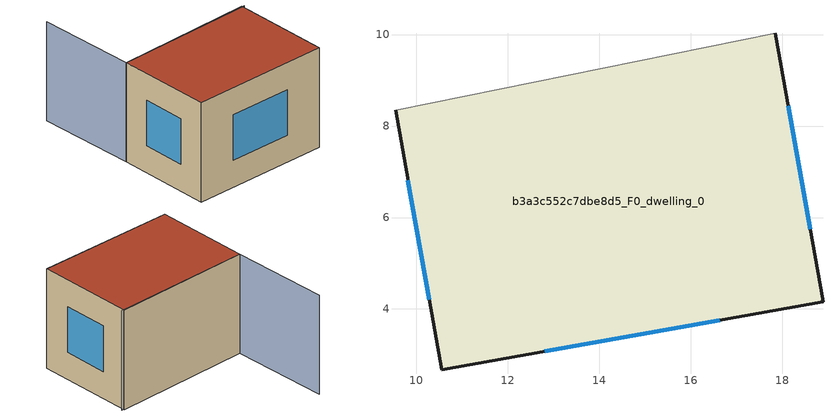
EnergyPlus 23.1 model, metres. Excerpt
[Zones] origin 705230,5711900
b3a3c552c7dbe8d5_F0_dwelling_0
 floor ground (EU_floor_Construction): 17.85,10.03 18.9,4.16 10.56,2.67 9.55,8.34 z0
 wall outside (EU_wall_Construction): 9.55,8.34 10.56,2.67 18.9,4.16 17.85,10.03 z0:6
 wall adiabatic (EU_wall_Construction): 17.85,10.03 9.55,8.34 z0:6
 window (EU_Window_Construction): 18.61,5.74 18.13,8.44 / 12.81,3.07 16.64,3.76 / 9.82,6.81 10.28,4.21 z1.62:4.38
 roof outside (EU_roof_Construction): 18.9,4.16 17.85,10.03 9.55,8.34 10.56,2.67 z6
shading: 17.97,10.01 9.55,8.34 / 9.55,8.34 8.39,14.24 z0:6
[Building]
EU S2 Campaign: North Axis=0; Terrain=City; Solar Distribution=FullExterior
[Site:Location]
London: Latitude=51.5; Longitude=-0.5; Time Zone=0; Elevation=25
[SizingPeriod:WeatherFileDays]
AnnualSizingPeriod: Begin Month=1; Begin Day of Month=1; End Month=12; End Day of Month=31; Day of Week for Start Day=Monday; Use Weather File Daylight Saving Period=No; Use Weather File Rain and Snow Indicators=No
[MATERIAL]
EU_InternalMass_Material: Roughness=MediumRough; Thickness=0.1; Conductivity=1; Density=1800; Specific Heat=900; Thermal Absorptance=0.9; Solar Absorptance=0.7; Visible Absorptance=0.7
[MATERIAL:NOMASS] Roughness=MediumRough; Thermal Absorptance=0.9; Solar Absorptance=0.7; Visible Absorptance=0.7
Name | Thermal Resistance
EU_wall_NoMass | 0.727863
EU_roof_NoMass | 0.773354
EU_floor_NoMass | 1.79329
[WINDOWMATERIAL:SIMPLEGLAZINGSYSTEM]
EU_Window_SimpleGlazing: UFactor=2.58614; Solar Heat Gain Coefficient=0.76; Visible Transmittance=0.76
[CONSTRUCTION]
EU_wall_Construction: EU_wall_NoMass
EU_roof_Construction: EU_roof_NoMass
EU_floor_Construction: EU_floor_NoMass
EU_InternalMass_Construction: EU_InternalMass_Material
EU_Window_Construction: EU_Window_SimpleGlazing
[ZONE]
b3a3c552c7dbe8d5_F0_dwelling_0: Type=1; Multiplier=1; Ceiling Height=autocalculate; Volume=297.914; Floor Area=autocalculate; Part of Total Floor Area=Yes
[INTERNALMASS]
b3a3c552c7dbe8d5_F0_dwelling_0_EU_InternalMass: Construction=EU_InternalMass_Construction; Zone or ZoneList=b3a3c552c7dbe8d5_F0_dwelling_0; Surface Area=49.6524
[OTHEREQUIPMENT]
EU_Step8_InternalGain_b3a3c552c7dbe8d5_F0_dwelling_0_f000: Fuel Type=Electricity; Zone or ZoneList or Space or SpaceList=b3a3c552c7dbe8d5_F0_dwelling_0; Schedule=EU_Step8_GainSchedule_b3a3c552c7dbe8d5_F0_dwelling_0_f000; Design Level Calculation Method=Watts/Area; Power per Zone Floor Area=1; Fraction Latent=0; Fraction Radiant=0; Fraction Lost=0; Carbon Dioxide Generation Rate=0; EndUse Subcategory=EU_Step8_InternalGains
[ZONEVENTILATION:DESIGNFLOWRATE]
EU_ConstantAir_b3a3c552c7dbe8d5_F0_dwelling_0: Zone or ZoneList or Space or SpaceList=b3a3c552c7dbe8d5_F0_dwelling_0; Schedule=EU_AlwaysOn; Design Flow Rate Calculation Method=AirChanges/Hour; Air Changes per Hour=0.484901; Ventilation Type=Natural; Fan Pressure Rise=0; Fan Total Efficiency=1; Constant Term Coefficient=1; Temperature Term Coefficient=0; Velocity Term Coefficient=0; Velocity Squared Term Coefficient=0; Minimum Indoor Temperature=-100; Maximum Indoor Temperature=100; Delta Temperature=-100; Minimum Outdoor Temperature=-100; Maximum Outdoor Temperature=100; Maximum Wind Speed=40
[HVACTEMPLATE:THERMOSTAT]
EU_HeatOnly_b3a3c552c7dbe8d5_F0_dwelling_0: Constant Heating Setpoint=20; Constant Cooling Setpoint=50
[HVACTEMPLATE:ZONE:IDEALLOADSAIRSYSTEM]
b3a3c552c7dbe8d5_F0_dwelling_0: Template Thermostat=EU_HeatOnly_b3a3c552c7dbe8d5_F0_dwelling_0; System Availability Schedule=EU_AlwaysOn; Maximum Heating Supply Air Temperature=50; Minimum Cooling Supply Air Temperature=13; Maximum Heating Supply Air Humidity Ratio=0.0156; Minimum Cooling Supply Air Humidity Ratio=0.0077; Heating Limit=NoLimit; Cooling Limit=NoLimit; Heating Availability Schedule=EU_AlwaysOn; Cooling Availability Schedule=EU_CoolingOff; Dehumidification Control Type=ConstantSensibleHeatRatio; Cooling Sensible Heat Ratio=0.7; Dehumidification Setpoint=60; Humidification Control Type=None; Humidification Setpoint=30; Outdoor Air Method=None; Outdoor Air Flow Rate per Person=0.00944; Outdoor Air Flow Rate per Zone Floor Area=0; Outdoor Air Flow Rate per Zone=0; Demand Controlled Ventilation Type=None; Outdoor Air Economizer Type=NoEconomizer; Heat Recovery Type=None; Sensible Heat Recovery Effectiveness=0.7; Latent Heat Recovery Effectiveness=0.65
[SIZING:ZONE]
b3a3c552c7dbe8d5_F0_dwelling_0: Zone Cooling Design Supply Air Temperature Input Method=SupplyAirTemperature; Zone Cooling Design Supply Air Temperature=13; Zone Heating Design Supply Air Temperature Input Method=SupplyAirTemperature; Zone Heating Design Supply Air Temperature=50; Zone Cooling Design Supply Air Humidity Ratio=0.008; Zone Heating Design Supply Air Humidity Ratio=0.008; Cooling Design Air Flow Method=DesignDay; Cooling Design Air Flow Rate=0; Cooling Minimum Air Flow per Zone Floor Area=0.000762; Cooling Minimum Air Flow=0; Cooling Minimum Air Flow Fraction=0.2; Heating Design Air Flow Method=DesignDay; Heating Design Air Flow Rate=0; Heating Maximum Air Flow per Zone Floor Area=0.002032; Heating Maximum Air Flow=0.141576; Heating Maximum Air Flow Fraction=0.3; Account for Dedicated Outdoor Air System=No; Dedicated Outdoor Air System Control Strategy=NeutralSupplyAir; Dedicated Outdoor Air Low Setpoint Temperature for Design=autosize; Dedicated Outdoor Air High Setpoint Temperature for Design=autosize; Zone Load Sizing Method=Sensible Load Only No Latent Load; Zone Latent Cooling Design Supply Air Humidity Ratio Input Method=HumidityRatioDifference; Zone Cooling Design Supply Air Humidity Ratio Difference=0.005; Zone Latent Heating Design Supply Air Humidity Ratio Input Method=HumidityRatioDifference; Zone Humidification Design Supply Air Humidity Ratio Difference=0.005
[SCHEDULE:CONSTANT]
Name | Hourly Value
EU_AlwaysOn | 1
EU_CoolingOff | 0
[SCHEDULE:FILE]
EU_Step8_GainSchedule_b3a3c552c7dbe8d5_F0_dwelling_0_f000: File=../../schedules/b3a3c552c7dbe8d5/b3a3c552c7dbe8d5_F0_dwelling_0_f000_gain.csv; Column Number=1; Rows to Skip at Top=0; Number of Hours of Data=8760; Column Separator=Comma; Interpolate to Timestep=No; Minutes per Item=60; Adjust Schedule for Daylight Savings=Yes
